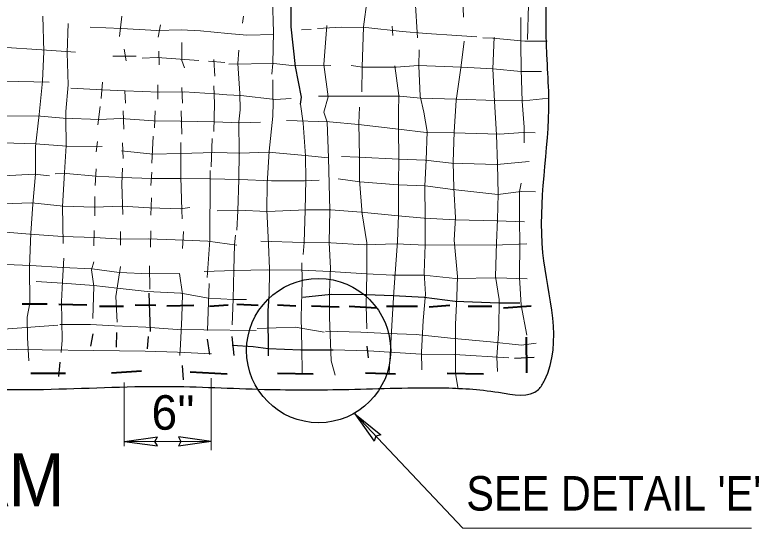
# Model space of a CAD drawing. Extents: x 634 to 1005, y -299 to -22.
# Drawn here: x 789.1 to 817.7, y -190.66 to -170.96 of the extents above; entities that cross this region are included whole.
import ezdxf
from ezdxf.enums import TextEntityAlignment as Align

# ---------------------------------------------------------------- set-up
doc = ezdxf.new("R2010")
doc.units = 0
doc.header["$LTSCALE"] = 0.53
doc.layers.add('1', color=7, linetype='Continuous', lineweight=13)

msp = doc.modelspace()

# ---------------------------------------------------------------- linework, layer by layer
at = {"layer": '1'}
for p, q in [((808.8416, -170.5728), (808.8032, -171.9052)), ((793.215, -171.0092), (793.1268, -171.787)), ((797.8501, -171.274), (797.8859, -171.0092)), ((794.6998, -171.3456), (794.6116, -171.8227)), ((800.1127, -171.5397), (800.4841, -171.5222)), ((803.6302, -171.752), (803.5952, -171.3981)), ((793.3033, -172.2832), (793.3741, -172.7247)), ((794.6291, -172.3533), (794.6465, -172.8837)), ((793.763, -172.5481), (792.8619, -172.5481)), ((796.7509, -172.6713), (796.7858, -173.3084)), ((797.1748, -172.7954), (796.5377, -172.743)), ((792.4198, -174.1753), (792.4731, -173.5383)), ((794.5933, -174.1927), (794.5933, -173.6448)), ((795.5476, -174.3518), (795.5134, -173.7506)), ((796.7676, -174.3743), (796.7509, -173.6807)), ((793.3574, -174.3518), (793.3217, -173.8747)), ((796.7509, -175.4361), (796.7676, -174.3743)), ((792.3839, -174.4809), (792.2957, -175.1879)), ((793.2683, -174.6392), (793.2858, -175.347)), ((794.4875, -174.6392), (794.47, -175.2937)), ((795.4951, -174.6392), (795.5134, -175.541)), ((799.5431, -175.0105), (801.1869, -175.0647)), ((792.2782, -175.8242), (792.2257, -176.2138)), ((794.4175, -175.6126), (794.3642, -176.6569)), ((796.6443, -176.7976), (796.6793, -175.7009)), ((793.2333, -175.8782), (793.2683, -176.4787)), ((792.2257, -176.8684), (792.1899, -177.5054)), ((794.3642, -176.9925), (794.3284, -177.5054)), ((792.1724, -177.9293), (792.1724, -178.673)), ((794.3459, -177.9826), (794.3284, -178.6555)), ((792.1549, -179.2384), (792.1366, -179.8222)), ((793.1617, -179.2742), (793.1617, -179.8047)), ((794.3284, -179.2559), (794.3109, -179.8755)), ((795.5834, -179.2742), (795.5476, -179.9288)), ((794.2934, -181.4852), (794.2759, -180.5999)), ((796.5027, -183.0774), (796.5735, -181.2728)), ((796.6418, -187.6733), (796.6418, -184.9036)), ((793.2983, -187.5184), (793.2983, -185.0677)), ((793.3125, -187.3361), (796.6493, -187.3361))]:
    msp.add_line(p, q, dxfattribs=at)
at = {"layer": '1', "lineweight": 25}
for p, q in [((794.3109, -183.1123), (794.2577, -181.6442)), ((800.1618, -181.8032), (801.2577, -181.68)), ((792.1017, -183.2007), (792.0126, -183.6787)), ((793.0027, -183.7144), (793.021, -183.1473)), ((794.2043, -183.7844), (794.2402, -183.3072)), ((796.591, -183.9967), (796.5027, -183.413)), ((797.5278, -184.0317), (797.4571, -183.3072)), ((802.6934, -184.1208), (802.6401, -183.6787)), ((808.297, -184.1383), (809.0564, -184.1025)), ((790.7934, -184.8453), (790.8467, -184.2973)), ((795.5309, -184.4214), (795.5659, -184.9694)), ((802.1679, -186.2802), (803.1639, -187.0804)), ((802.1679, -186.2802), (802.9116, -187.3186)), ((793.3125, -187.3353), (794.5774, -187.162)), ((796.6485, -187.3361), (795.3835, -187.1628)), ((793.3125, -187.3353), (794.5774, -187.5092)), ((796.6485, -187.3361), (795.3835, -187.5109))]:
    msp.add_line(p, q, dxfattribs=at)
at = {"layer": '1', "lineweight": 40}
for p, q in [((789.3794, -182.0514), (790.3446, -182.0514)), ((790.7884, -182.0706), (791.8702, -182.0897)), ((793.723, -182.0897), (794.5141, -182.1097)), ((794.9388, -182.1289), (795.9814, -182.1097)), ((796.5802, -182.148), (797.2938, -182.0897)), ((797.6261, -182.0706), (798.4563, -182.1097)), ((799.19, -182.0897), (799.9037, -182.1289)), ((800.5024, -182.1289), (801.5642, -182.1672)), ((805.0192, -182.1672), (805.8104, -182.1097)), ((807.8764, -182.2055), (808.9382, -182.1289)), ((792.3523, -182.148), (793.2783, -182.148)), ((801.9497, -182.148), (803.0115, -182.2055)), ((803.3787, -182.148), (804.5754, -182.148)), ((806.5249, -182.148), (807.4326, -182.148)), ((808.7458, -183.3264), (808.765, -184.6979)), ((789.7183, -184.7121), (791.0499, -184.7121)), ((792.8153, -184.6979), (793.9737, -184.6205)), ((795.8323, -184.6587), (797.2605, -184.7362)), ((799.1908, -184.7171), (800.5616, -184.7362)), ((802.5685, -184.6979), (803.7268, -184.7362)), ((805.7154, -184.7171), (807.1045, -184.7362))]:
    msp.add_line(p, q, dxfattribs=at)
at = {"layer": '1', "lineweight": 25}
for points in [[(800.0736, -174.3918), (800.1127, -174.122), (799.8828, -172.937), (799.7238, -171.4156), (799.7238, -170.2838), (799.6181, -168.0021), (799.6181, -165.9502), (799.5522, -164.547)], [(798.8536, -184.05), (798.8361, -182.3162), (798.8711, -181.7683)], [(801.2577, -181.68), (802.5877, -181.6975), (803.6477, -181.7333), (804.8319, -181.8032), (806.0161, -181.9448), (807.6957, -182.0157), (808.5085, -182.0157)], [(797.4571, -183.6428), (798.2532, -183.6961), (798.8361, -183.7669), (800.0911, -183.8202), (801.3285, -183.8202)], [(794.5774, -187.5092), (794.4792, -187.3336), (794.5774, -187.162)], [(795.3835, -187.1628), (795.4809, -187.3386), (795.3835, -187.5109)], [(803.1639, -187.0804), (802.969, -187.1296), (802.9116, -187.3186)]]:
    msp.add_lwpolyline(points, dxfattribs=at)
at = {"layer": '1'}
for points in [[(802.4286, -173.9097), (802.4461, -172.972), (802.4985, -171.4156), (802.6401, -170.3547), (802.5877, -169.2929), (802.5877, -168.3211), (802.4461, -166.9054), (802.4461, -165.7387), (802.3752, -165.1899)], [(806.335, -171.045), (806.3167, -170.3547), (806.2468, -169.2579), (806.1926, -168.3211), (806.1052, -167.0828)], [(804.5671, -171.8402), (804.4788, -170.3721), (804.4605, -169.2404), (804.443, -168.6567)], [(798.981, -173.2376), (799.0168, -172.8312), (799.0351, -171.6279), (798.9993, -170.3372), (799.0168, -169.9124)], [(790.0339, -174.7807), (790.158, -173.5033), (790.2105, -172.3716), (790.1755, -171.0092)], [(808.5967, -174.2678), (808.5617, -173.0611), (808.5443, -172.0701), (808.5443, -171.0625)], [(791.0582, -174.6749), (791.1473, -173.6448), (791.1123, -172.424), (791.1473, -171.2923)], [(797.2847, -171.6812), (796.2379, -171.5754), (795.4951, -171.5397), (794.5591, -171.5571), (793.1976, -171.4863), (791.9959, -171.4339)], [(800.7314, -171.4863), (801.65, -171.4339), (802.5877, -171.4513), (803.9833, -171.5929), (804.9202, -171.6812), (806.0877, -171.752), (806.8472, -171.8053)], [(800.9787, -174.6933), (801.1378, -174.1045), (800.9787, -172.8662), (801.0853, -171.3631)], [(784.1297, -171.7695), (785.1024, -171.9293), (786.145, -171.9643), (787.2942, -172.0701), (788.5841, -172.1942), (790.1397, -172.3007), (791.4296, -172.389)], [(797.2847, -171.6812), (798.0092, -171.7345), (799.0526, -171.717)], [(807.077, -171.8402), (807.4659, -171.8577), (808.7025, -171.9643), (809.5511, -171.9643)], [(807.5367, -174.2678), (807.4659, -173.0261), (807.5183, -171.8227)], [(795.5134, -172.0177), (795.5134, -172.7072), (795.6192, -172.9903)], [(806.0519, -174.2502), (806.2468, -172.902), (806.37, -171.9643)], [(797.7577, -174.605), (797.7443, -173.9812), (797.6736, -172.8312), (797.7094, -172.3183)], [(804.8144, -174.6933), (804.6728, -174.087), (804.6204, -172.9195), (804.6378, -172.3007)], [(796.1663, -172.7072), (794.5757, -172.6006), (793.9928, -172.6189)], [(797.3197, -172.8479), (799.0526, -172.8312), (799.8654, -172.9195), (801.2444, -172.902)], [(802.0213, -172.902), (802.4636, -172.972), (803.7535, -172.972), (804.6021, -172.902), (806.2634, -172.972), (807.4833, -173.0261), (808.5443, -173.1318), (809.3396, -173.1318)], [(803.8426, -174.6933), (803.8601, -174.0512), (803.701, -172.9195)], [(783.9548, -173.4167), (784.5894, -173.45), (785.2082, -173.4682), (786.2691, -173.415), (788.6374, -173.5033), (790.4228, -173.5383)], [(799.031, -174.321), (799.0168, -174.0512), (799.0168, -173.45)], [(791.2531, -173.7681), (792.4731, -173.8397), (793.3391, -173.8747), (794.6465, -173.928), (795.6017, -173.9097), (796.8033, -173.9979), (797.2489, -174.0337)], [(797.2489, -174.0337), (797.7802, -174.0512), (799.1051, -174.2111), (799.7238, -174.1753)], [(800.7672, -174.087), (802.6051, -174.087), (803.8951, -174.087), (804.6903, -174.1578), (806.0693, -174.1927), (807.5725, -174.2452), (808.6501, -174.2636), (809.6227, -174.1578)], [(798.8711, -181.7683), (798.8886, -180.7066), (798.8536, -179.7688), (798.7828, -178.4432), (798.8003, -177.4522), (798.8711, -176.1963), (799.0127, -174.8523), (799.031, -174.321)], [(800.1793, -180.1586), (800.2143, -179.6989), (800.2501, -178.4606), (800.2859, -177.2931), (800.2676, -176.3729), (800.1793, -175.1172), (800.0736, -174.3918)], [(806.1402, -185.3233), (806.0336, -184.7221), (806.0336, -183.9085), (806.0336, -182.8467), (806.0877, -181.7858), (806.1052, -181.0072), (805.9811, -179.6098), (806.0336, -178.7429), (805.9636, -177.6112), (805.9461, -176.6211), (805.9811, -175.4536), (806.0519, -174.2502)], [(807.6424, -184.6513), (807.6249, -184.1025), (807.6957, -183.0066), (807.7133, -181.8916), (807.5725, -181.0072), (807.6066, -179.7164), (807.6424, -178.8145), (807.6774, -177.8411), (807.6424, -176.6918), (807.6066, -175.5593), (807.5367, -174.2678)], [(808.6676, -175.8782), (808.6676, -175.2762), (808.5967, -174.2678)], [(790.9524, -179.7339), (790.935, -178.3183), (791.0057, -177.01), (791.0765, -175.984), (791.0582, -174.9222), (791.0582, -174.6749)], [(797.6336, -179.2209), (797.6694, -178.4781), (797.7052, -177.2756), (797.7228, -176.2488), (797.7052, -175.0647), (797.7577, -174.605)], [(801.4035, -184.7928), (801.2611, -184.2449), (801.1911, -182.5636), (801.1911, -181.6093), (801.2269, -180.6891), (801.1728, -179.6989), (801.2086, -178.4606), (801.1553, -176.4437), (801.1028, -175.0822), (800.9787, -174.6933)], [(802.6226, -183.0066), (802.6051, -182.1214), (802.6226, -180.9014), (802.6226, -179.7164), (802.4461, -178.6013), (802.3395, -177.3106), (802.3395, -176.4087), (802.322, -175.1172), (802.3395, -174.4984)], [(803.4887, -184.7046), (803.5952, -182.6702), (803.6653, -181.5917), (803.8067, -179.6631), (803.8426, -178.6555), (803.8426, -177.4522), (803.8601, -176.4787), (803.8426, -175.3295), (803.8426, -174.6933)], [(804.7437, -184.5805), (804.7262, -183.9085), (804.7961, -182.6877), (804.8852, -181.68), (804.8319, -180.8656), (804.8677, -179.7872), (804.8677, -178.7429), (804.8494, -177.5229), (804.9027, -176.5328), (804.9385, -175.4361), (804.8144, -174.6933)], [(788.6024, -174.8348), (790.0864, -174.8523), (790.9524, -174.9222), (792.3498, -174.9764), (793.1793, -174.9406), (794.435, -175.0288), (795.4602, -175.0463), (796.7676, -175.0647), (797.7402, -175.0997), (798.5355, -175.0822)], [(789.645, -184.2449), (789.5917, -183.3605), (789.5734, -182.5636), (789.68, -182.0331), (789.6625, -180.6358), (789.7158, -179.345), (789.7866, -178.2308), (789.8923, -177.0807), (789.8923, -176.019), (790.0339, -174.7807)], [(801.1869, -175.0647), (802.3045, -175.1704), (803.8426, -175.347), (804.9027, -175.4711), (805.9636, -175.4885), (807.7133, -175.541), (808.6501, -175.4711), (809.0914, -175.4885)], [(787.9612, -175.7717), (788.6374, -175.8782), (789.8923, -175.9133), (791.094, -176.0015), (792.4547, -176.019)], [(795.4776, -175.8599), (795.4776, -177.1865), (795.5134, -178.4606), (795.5309, -178.7962)], [(793.1976, -176.1789), (794.4, -176.3022), (795.4602, -176.2847), (796.7676, -176.2488), (797.7402, -176.2672), (798.8536, -176.2313), (800.2501, -176.3554), (801.1337, -176.4437)], [(801.65, -176.3912), (802.3045, -176.4262), (803.8601, -176.497), (804.8677, -176.5328), (805.8753, -176.6569), (807.6249, -176.7093), (808.8624, -176.5853)], [(793.2333, -176.8509), (793.215, -177.4522), (793.2508, -178.6197)], [(796.4852, -181.043), (796.591, -179.6098), (796.6085, -177.2223), (796.6085, -176.9392)], [(788.1911, -177.0807), (788.6549, -177.1341), (789.8566, -177.0807), (790.4395, -177.1341)], [(790.6527, -177.0632), (791.0765, -177.0449), (792.2074, -177.1515), (793.215, -177.204), (794.3642, -177.2398), (795.4951, -177.2398), (796.591, -177.2582), (797.7402, -177.2756), (798.9593, -177.3281), (800.2317, -177.3281), (800.7981, -177.3106)], [(801.5267, -177.2582), (802.3578, -177.3639), (803.8243, -177.4872), (804.8677, -177.5229), (805.9278, -177.6645), (807.6599, -177.8586), (808.5617, -177.7353), (809.1097, -177.7527)], [(808.7733, -183.2539), (808.5617, -182.1039), (808.491, -181.043), (808.5085, -179.6989), (808.491, -178.8845), (808.491, -177.7353), (808.5617, -177.4172)], [(788.1736, -178.1417), (788.6199, -178.2133), (789.7508, -178.1775), (790.9524, -178.3016), (792.1549, -178.3365), (793.215, -178.3016), (794.2759, -178.3723), (795.4602, -178.4073), (795.8307, -178.354)], [(796.8742, -178.4781), (797.6869, -178.4606), (798.8003, -178.5131), (800.3026, -178.4432), (801.2402, -178.4432)], [(801.2402, -178.4432), (802.4103, -178.5314), (803.8243, -178.673), (804.8319, -178.7612), (806.0336, -178.832), (807.6249, -178.867), (808.685, -178.9028)], [(787.8946, -179.3275), (788.6024, -179.2917), (789.68, -179.38), (790.935, -179.4682), (792.1724, -179.5032), (793.215, -179.5748), (794.2227, -179.5573), (795.6017, -179.6098), (796.5211, -179.6456), (797.6336, -179.8047)], [(797.4571, -182.865), (797.4928, -181.8741), (797.5103, -180.7423), (797.5453, -179.7872), (797.5812, -179.4158)], [(798.553, -179.6456), (800.1793, -179.6989), (801.2402, -179.7164)], [(801.2402, -179.7164), (802.5343, -179.7872), (803.7535, -179.7514), (804.8852, -179.8047), (805.9986, -179.7872), (807.5367, -179.8047), (808.7733, -179.7514)], [(790.8825, -183.926), (790.9175, -183.4488), (790.9, -181.9632), (790.935, -181.202), (790.9882, -180.3002)], [(788.1028, -180.5125), (789.7158, -180.5833), (790.935, -180.6541), (792.0667, -180.7066), (793.1092, -180.8481), (794.2759, -180.9014), (795.4243, -180.8831)], [(792.1366, -180.4417), (792.0483, -180.7423), (792.1366, -181.3786), (792.1017, -182.6178)], [(793.0385, -182.7584), (792.986, -181.7683), (793.1617, -180.6182)], [(800.1443, -184.7046), (800.1268, -183.7319), (800.1085, -182.5636), (800.1443, -181.1846), (800.1268, -180.4767)], [(795.4243, -180.8831), (795.5476, -181.68), (795.5134, -182.5636), (795.4602, -183.6078), (795.4427, -184.0317)], [(796.3795, -180.8132), (797.5453, -180.7773), (798.8003, -180.7423), (800.1268, -180.7598), (801.2044, -180.8132)], [(801.2044, -180.8132), (802.6226, -180.9014), (803.6128, -180.9547), (804.8144, -180.9547), (806.0336, -181.0779), (807.6066, -181.0605), (808.7916, -181.0962)], [(789.9273, -181.202), (790.935, -181.2553), (792.1366, -181.3436), (793.0385, -181.4493), (794.1877, -181.5734), (795.4776, -181.6442), (796.5377, -181.8391), (797.4928, -181.8916), (798.005, -181.8916)], [(783.3711, -182.9275), (785.0499, -183.0341), (785.8985, -183.1223), (787.1002, -183.1398), (790.7476, -182.8742)], [(790.8275, -182.8451), (792.0118, -182.8451), (792.9311, -182.8983), (794.1327, -182.9517), (795.3352, -183.0399), (796.3603, -183.0574), (798.3689, -183.0824)], [(798.4097, -183.0041), (799.877, -182.9517), (800.9904, -183.1457)], [(801.0321, -183.104), (802.3969, -183.1398), (803.4221, -183.1932), (804.5179, -183.2281), (805.8437, -183.3697), (807.3818, -183.5112), (808.5651, -183.6345), (809.1314, -183.5637)], [(788.1653, -183.7911), (794.1102, -183.8702), (795.3477, -183.9052), (796.6551, -183.9759)], [(801.3285, -183.8202), (802.6934, -183.8552), (804.7078, -183.9793), (805.9986, -183.9967), (808.0846, -184.1208)], [(802.1687, -186.2802), (806.315, -190.6621), (817.4047, -190.6621)]]:
    msp.add_lwpolyline(points, dxfattribs=at)
at = {"layer": '1', "lineweight": 25}
msp.add_circle((800.7739, -183.8488), 2.7679, dxfattribs=at)
msp.add_spline([(783.4635, -185.1876), (790.2072, -185.3358), (794.8755, -185.2209), (798.6903, -185.3358), (801.9348, -185.3358), (805.5214, -185.2783), (807.6849, -185.4491), (809.2213, -185.3358), (809.4495, -184.9936), (809.392, -180.0937), (809.6202, -174.2261), (809.5627, -172.8596), (809.6202, -166.763), (809.7193, -164.9392)], degree=3, dxfattribs=at)

# ---------------------------------------------------------------- texts
at = {"layer": '1'}
msp.add_text("6''                         ", height=1.325, dxfattribs=at).set_placement((794.3532, -186.8849))
at = {"layer": '1', "width": 0.95}
msp.add_text('STAPLING DIAGRAM', height=2.025, dxfattribs=at).set_placement((778.2832, -189.8227), align=Align.CENTER)
at = {"layer": '1', "width": 0.9}
msp.add_text("SEE DETAIL 'E'", height=1.325, dxfattribs=at).set_placement((806.4455, -189.9892))

doc.saveas('drawing.dxf')
